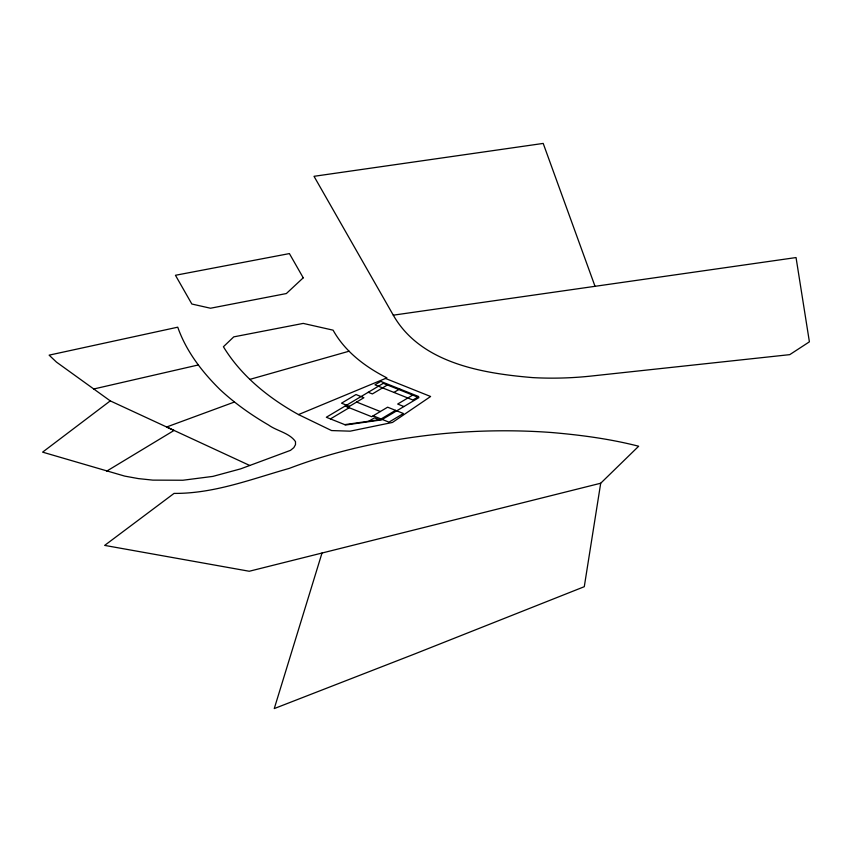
<?xml version="1.0" encoding="UTF-8"?>
<svg xmlns="http://www.w3.org/2000/svg" width="852" height="852" viewBox="0 0 852 852"><rect width="100%" height="100%" fill="white"/><g stroke="black" fill="none" stroke-linecap="round" stroke-linejoin="round"><path stroke-width="1.28" d="M600.703 483.233L249.253 571.255L104.668 545.397L174.053 493.404C214.044 493.723 251.404 479.101 289.201 468.408C338.446 449.654 390.461 438.908 442.816 433.689A329.596 162.807 -4.1 0 1 551.585 432.518C580.883 435.01 610.16 438.918 638.67 446.235L600.703 483.233L584.28 586.698L414.338 654.091L274.259 708.576L322.003 553.033M110.27 400.887L42.6 452.146L124.711 476.108L138.375 478.6L152.827 480.123L182.903 480.24L212.862 476.396L240.615 468.877L290.489 450.357L293.823 447.651L295.495 444.659L295.495 441.634C289.414 432.816 276.911 431.069 268.508 424.988C251.17 414.913 234.737 403.284 220.05 389.598C201.967 371.77 186.183 351.237 177.749 327.189L49.118 355.146L56.445 362.089L110.27 400.887L249.732 465.48M106.713 471.135L174.064 430.441L166.619 427.001L234.375 402.048M347.946 407.224L363.91 397.714L356.008 394.551L341.524 403.177L349.437 406.34M330.448 418.907L349.213 407.725M387.404 384.987L372.377 393.933L368.245 392.282M393.933 392.421L399.726 388.97M368.873 421.207L374.507 417.842L379.215 419.727M412.698 395.104L397.671 404.05L403.912 406.542M381.057 418.982L395.53 410.355M298.509 414.583L386.914 377.873C365.348 366.924 345.007 351.652 333.089 330.161L303.216 323.409L233.757 336.87L223.416 346.743C241.191 375.977 268.838 398.182 298.509 414.583L331.566 430.569L350.172 431.165L392.452 422.454L430.622 396.5L385.498 378.458M249.87 379.385L349.086 351.205M93.763 388.991L198.324 364.954M393.294 315.176L796.045 257.56L809.4 341.833L789.751 354.645L591.49 376.02A181.721 89.758 -4.1 0 1 532.649 377.606C482.296 373.378 420.611 363.176 393.294 315.176L314.015 176.311L543.203 143.424L595.026 286.315M344.772 424.637L382.591 419.248M356.626 402.048L380.343 411.537M373.144 415.819L388.959 422.145L403.433 413.518L387.628 407.192L371.664 416.703L345.081 406.074M303.237 277.816L286.357 293.546L210.508 308.232L191.849 304.026L175.448 275.281L289.403 253.587L303.237 277.816M380.748 381.387L374.965 384.838L412.9 400.014L418.694 396.563L380.748 381.387M383.272 383.325L326.316 417.256L345.667 424.999L381.515 419.887L418.939 397.596L383.272 383.325"/></g></svg>
